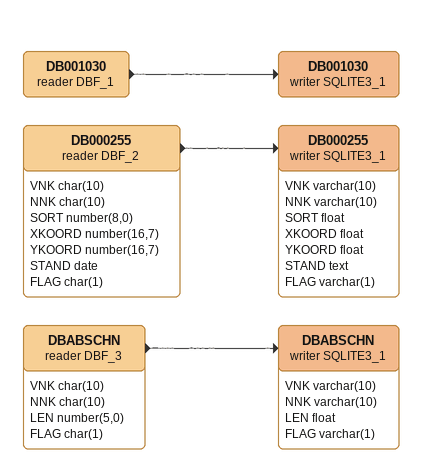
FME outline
DB001030 (reader DBF_1)
    -> DB001030 (writer SQLITE3_1)
DB001030 (writer SQLITE3_1)
DB000255 (reader DBF_2)
    attributes: VNK char(10), NNK char(10), SORT number(8,0), XKOORD number(16,7), YKOORD number(16,7), STAND date, FLAG char(1)
    -> DB000255 (writer SQLITE3_1)
DB000255 (writer SQLITE3_1)
    attributes: VNK varchar(10), NNK varchar(10), SORT float, XKOORD float, YKOORD float, STAND text, FLAG varchar(1)
DBABSCHN (reader DBF_3)
    attributes: VNK char(10), NNK char(10), LEN number(5,0), FLAG char(1)
    -> DBABSCHN (writer SQLITE3_1)
DBABSCHN (writer SQLITE3_1)
    attributes: VNK varchar(10), NNK varchar(10), LEN float, FLAG varchar(1)
